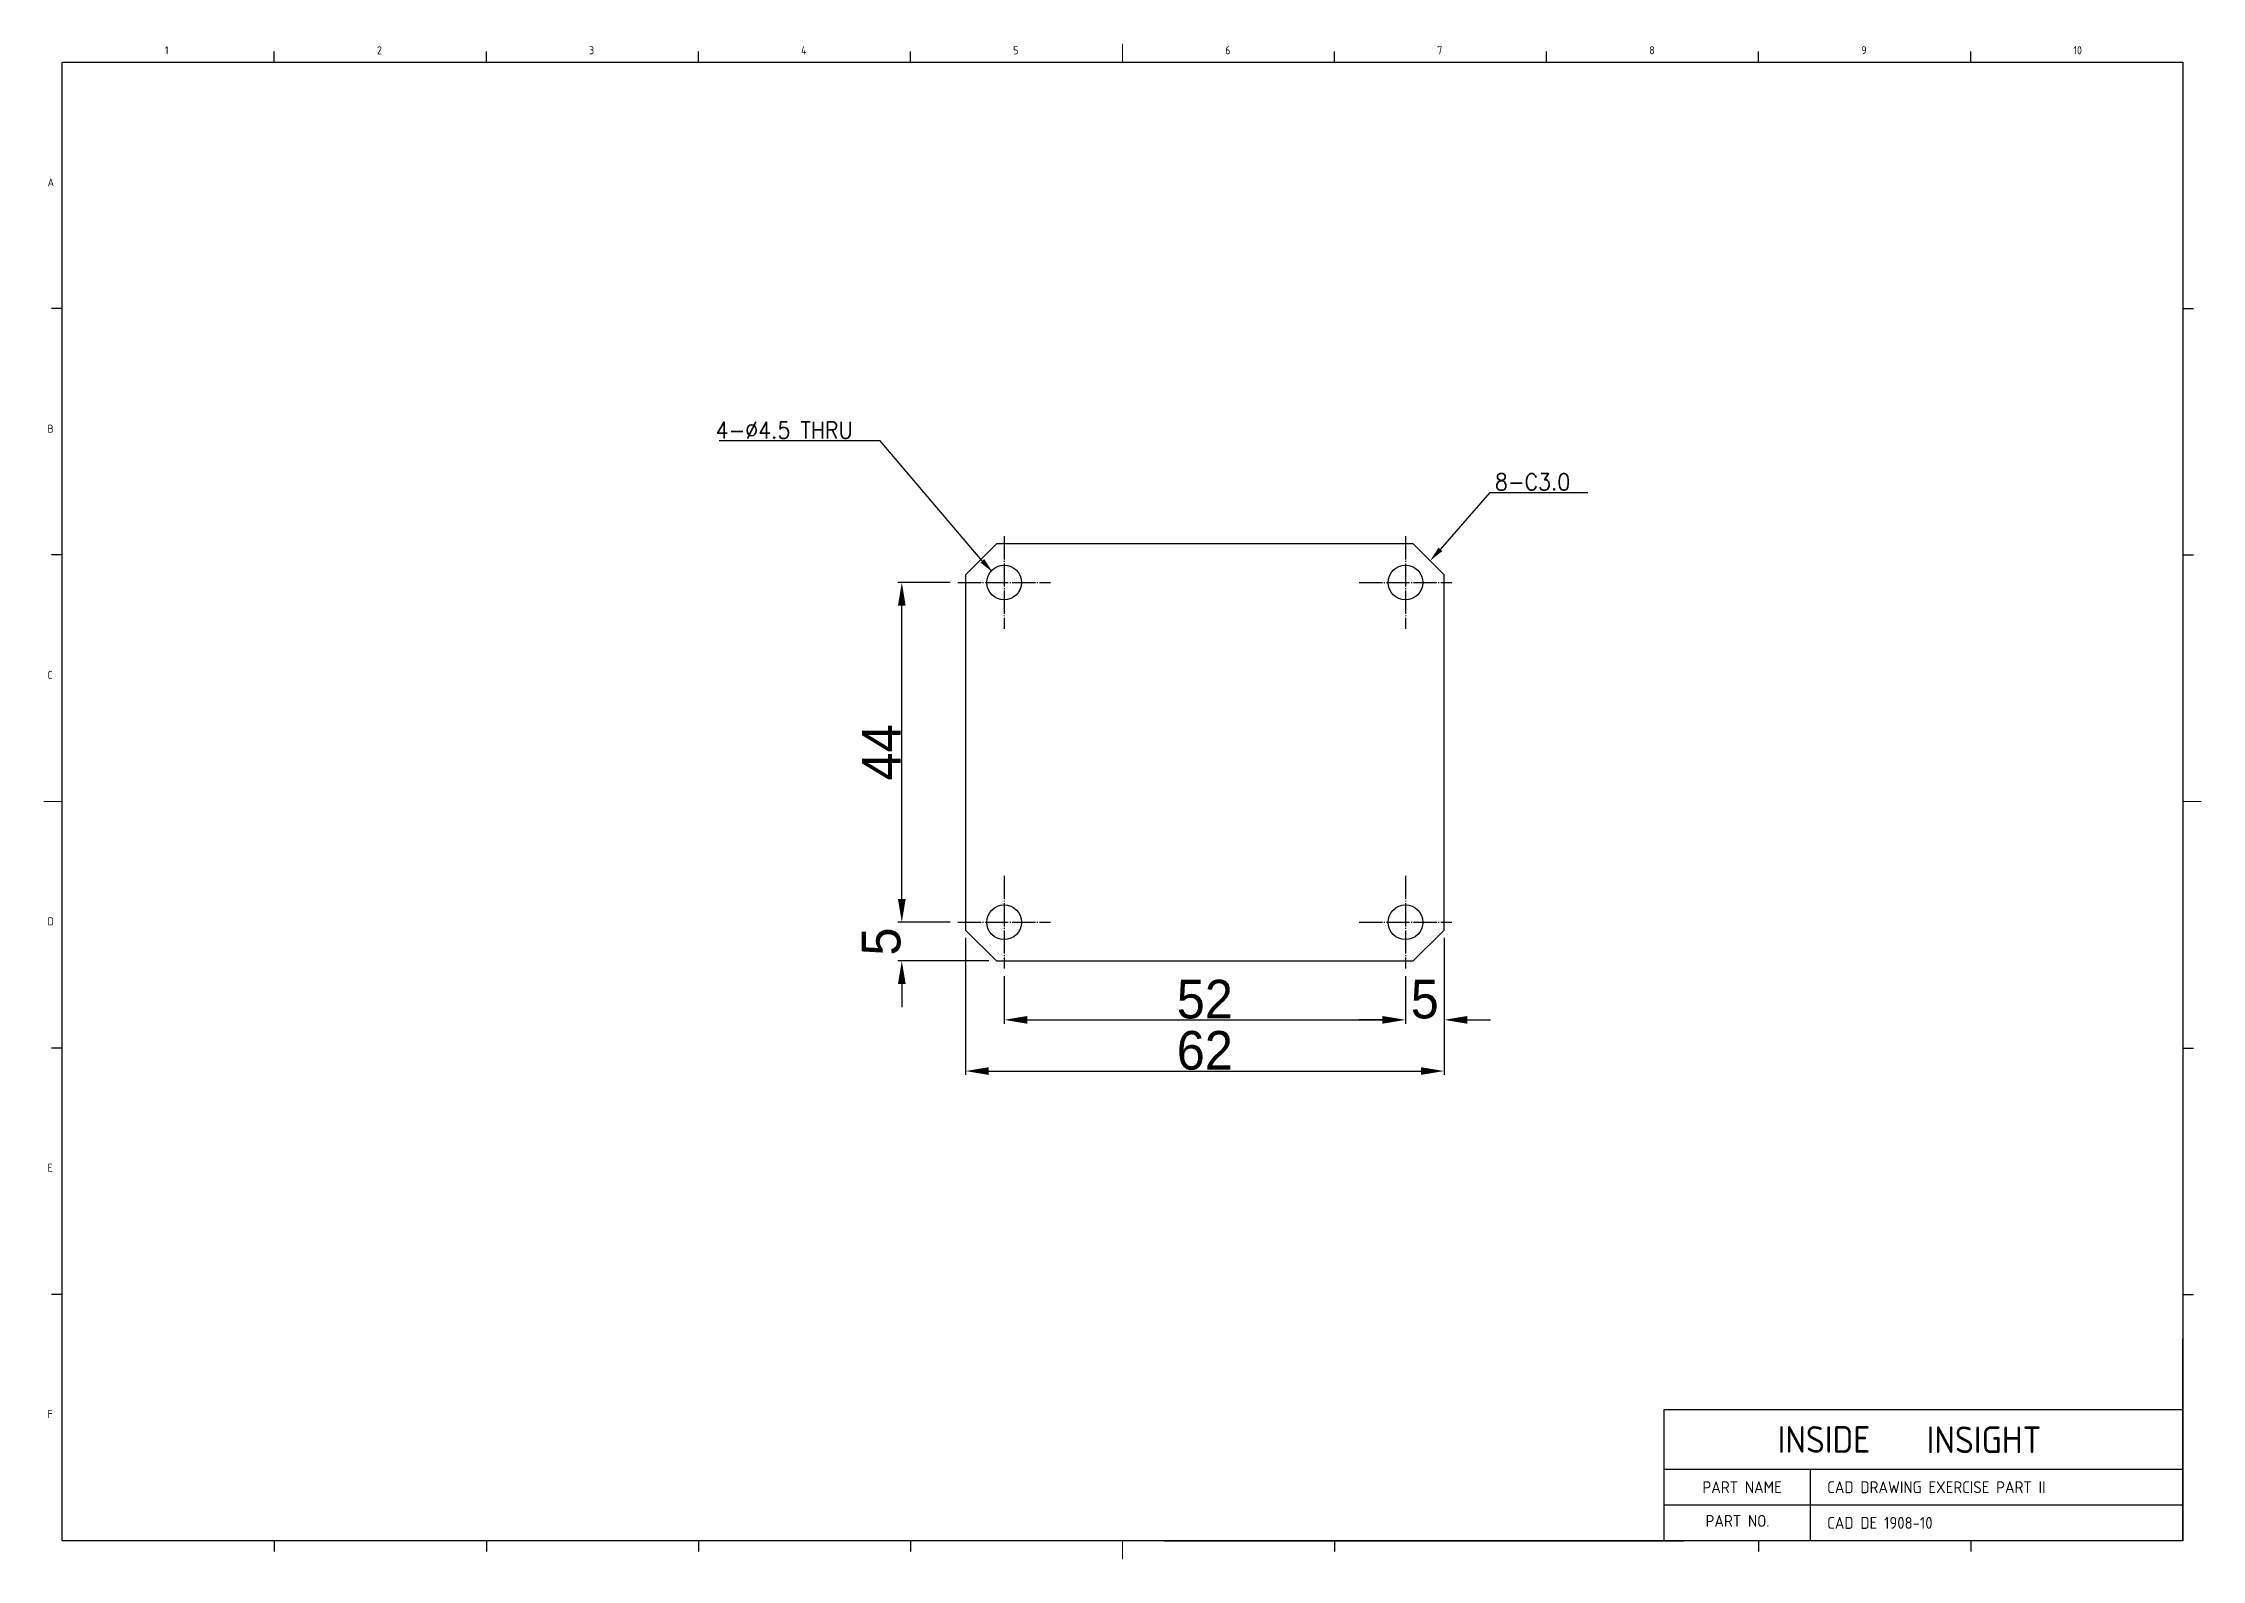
# Model space of a CAD drawing. Header units: inches. Extents: x 328 to 12229, y 132 to 477.
# Drawn here: x 9493.5 to 9773.2, y 133.4 to 329.8 of the extents above; entities that cross this region are included whole.
import ezdxf

# ---------------------------------------------------------------- set-up
doc = ezdxf.new("R2010")
doc.units = ezdxf.units.IN
doc.header["$MEASUREMENT"] = 0
doc.linetypes.add('C2', pattern=[7.05, 6, -0.4, 0.25, -0.4])
doc.linetypes.add('D2', pattern=[11.2, 8, -0.8, 0.4, -0.8, 0.4, -0.8])
doc.layers.add('1', color=1, linetype='C2')
doc.layers.add('3', color=3, linetype='D2')
doc.layers.add('DIMENSION', color=3, linetype='Continuous', lineweight=25)
doc.styles.add('A', font='GENISO', dxfattribs={"bigfont": 'WHGTXT'})
doc.styles.add('CADRASTD', font='romans.shx', dxfattribs={"width": 0.9, "bigfont": 'fhg.shx'})
doc.styles.get("Standard").update_dxf_attribs({"font": 'gulim.ttc'})
doc.dimstyles.new('Copy of Copy of inside insight-1', dxfattribs={"dimscale": 100, "dimtxt": 5, "dimasz": 3, "dimexe": 0.5, "dimexo": 1, "dimgap": 0.09, "dimtad": 1, "dimdec": 0, "dimzin": 0, "dimdsep": 46, "dimtxsty": 'Standard', "dimcen": 0.09, "dimdle": 1, "dimclrd": 3, "dimclre": 3, "dimclrt": 2, "dimadec": 0, "dimazin": 0, "dimtfac": 1, "dimtdec": 0, "dimtofl": 0, "dimtmove": 0, "dimatfit": 3, "dimfxl": 0, "dimtolj": 1, "dimtzin": 0, "dimarcsym": 0})

# ---------------------------------------------------------------- blocks, each defined once
blk = doc.blocks.new('*D558')
at = {"layer": 'Defpoints', "color": 0}
for p in [(9675.06, 214.99), (9670.06, 209.99), (9675.06, 203.35)]:
    blk.add_point(p, dxfattribs=at)
at = {"layer": 'DIMENSION', "color": 3, "lineweight": -2}
for p, q in [((9675.06, 213.99), (9675.06, 202.85)), ((9670.06, 208.99), (9670.06, 202.85)), ((9667.06, 203.35), (9664.06, 203.35)), ((9678.06, 203.35), (9681.06, 203.35))]:
    blk.add_line(p, q, dxfattribs=at)
at = {"layer": 'DIMENSION', "color": 3}
for points in [[(9667.06, 202.85), (9667.06, 203.85), (9670.06, 203.35)], [(9678.06, 203.85), (9678.06, 202.85), (9675.06, 203.35)]]:
    blk.add_solid(points, dxfattribs=at)
at = {"layer": 'DIMENSION', "color": 2, "insert": (9672.56, 206), "char_height": 5, "attachment_point": 5}
blk.add_mtext('\\A1;5', dxfattribs=at)
blk = doc.blocks.new('*D559')
at = {"layer": 'Defpoints', "color": 0}
for p in [(9618.06, 209.99), (9670.06, 209.99), (9670.06, 203.35)]:
    blk.add_point(p, dxfattribs=at)
at = {"layer": 'DIMENSION', "color": 3, "lineweight": -2}
for p, q in [((9618.06, 208.99), (9618.06, 202.85)), ((9670.06, 208.99), (9670.06, 202.85)), ((9621.06, 203.35), (9667.06, 203.35))]:
    blk.add_line(p, q, dxfattribs=at)
at = {"layer": 'DIMENSION', "color": 3}
for points in [[(9621.06, 203.85), (9621.06, 202.85), (9618.06, 203.35)], [(9667.06, 202.85), (9667.06, 203.85), (9670.06, 203.35)]]:
    blk.add_solid(points, dxfattribs=at)
at = {"layer": 'DIMENSION', "color": 2, "insert": (9644.06, 206), "char_height": 5, "attachment_point": 5}
blk.add_mtext('\\A1;52', dxfattribs=at)
blk = doc.blocks.new('*D560')
at = {"layer": 'Defpoints', "color": 0}
for p in [(9613.06, 214.99), (9675.06, 214.99), (9675.06, 196.72)]:
    blk.add_point(p, dxfattribs=at)
at = {"layer": 'DIMENSION', "color": 3, "lineweight": -2}
for p, q in [((9613.06, 213.99), (9613.06, 196.22)), ((9675.06, 213.99), (9675.06, 196.22)), ((9616.06, 196.72), (9672.06, 196.72))]:
    blk.add_line(p, q, dxfattribs=at)
at = {"layer": 'DIMENSION', "color": 3}
for points in [[(9616.06, 197.22), (9616.06, 196.22), (9613.06, 196.72)], [(9672.06, 196.22), (9672.06, 197.22), (9675.06, 196.72)]]:
    blk.add_solid(points, dxfattribs=at)
at = {"layer": 'DIMENSION', "color": 2, "insert": (9644.06, 199.37), "char_height": 5, "attachment_point": 5}
blk.add_mtext('\\A1;62', dxfattribs=at)
blk = doc.blocks.new('*D561')
at = {"layer": 'Defpoints', "color": 0}
for p in [(9612.06, 215.99), (9604.8, 210.99), (9617.06, 210.99)]:
    blk.add_point(p, dxfattribs=at)
at = {"layer": 'DIMENSION', "color": 3, "lineweight": -2}
for p, q in [((9604.8, 218.99), (9604.8, 221.99)), ((9611.06, 215.99), (9604.3, 215.99)), ((9616.06, 210.99), (9604.3, 210.99)), ((9604.8, 207.99), (9604.8, 204.99))]:
    blk.add_line(p, q, dxfattribs=at)
at = {"layer": 'DIMENSION', "color": 3}
for points in [[(9604.3, 218.99), (9605.3, 218.99), (9604.8, 215.99)], [(9605.3, 207.99), (9604.3, 207.99), (9604.8, 210.99)]]:
    blk.add_solid(points, dxfattribs=at)
at = {"layer": 'DIMENSION', "color": 2, "insert": (9602.15, 213.49), "char_height": 5, "attachment_point": 5, "rotation": 90}
blk.add_mtext('\\A1;5', dxfattribs=at)
blk = doc.blocks.new('*D562')
at = {"layer": 'Defpoints', "color": 0}
for p in [(9604.8, 259.99), (9612.06, 259.99), (9612.06, 215.99)]:
    blk.add_point(p, dxfattribs=at)
at = {"layer": 'DIMENSION', "color": 3, "lineweight": -2}
for p, q in [((9611.06, 259.99), (9604.3, 259.99)), ((9604.8, 218.99), (9604.8, 256.99)), ((9611.06, 215.99), (9604.3, 215.99))]:
    blk.add_line(p, q, dxfattribs=at)
at = {"layer": 'DIMENSION', "color": 3}
for points in [[(9605.3, 256.99), (9604.3, 256.99), (9604.8, 259.99)], [(9604.3, 218.99), (9605.3, 218.99), (9604.8, 215.99)]]:
    blk.add_solid(points, dxfattribs=at)
at = {"layer": 'DIMENSION', "color": 2, "insert": (9602.15, 237.99), "char_height": 5, "attachment_point": 5, "rotation": 90}
blk.add_mtext('\\A1;44', dxfattribs=at)

msp = doc.modelspace()

# ---------------------------------------------------------------- linework, layer by layer
at = {"linetype": 'Continuous'}
for p, q in [((9496.017957, 327.359032), (9770.769957, 327.359032)), ((9496.017957, 135.896632), (9496.017957, 327.359032)), ((9770.769957, 327.359032), (9770.769957, 135.896632)), ((9770.769957, 135.896632), (9496.017957, 135.896632))]:
    msp.add_line(p, q, dxfattribs=at)
at = {"lineweight": 25}
for p, q in [((9617.061538, 264.985269), (9613.061538, 260.985269)), ((9671.061538, 264.985269), (9617.061538, 264.985269)), ((9675.061538, 260.985269), (9671.061538, 264.985269)), ((9613.061538, 260.985269), (9613.061538, 214.985269)), ((9675.061538, 214.985269), (9675.061538, 260.985269)), ((9613.061538, 214.985269), (9617.061538, 210.985269)), ((9671.061538, 210.985269), (9675.061538, 214.985269)), ((9617.061538, 210.985269), (9671.061538, 210.985269))]:
    msp.add_line(p, q, dxfattribs=at)
for centre in [(9618.061538, 259.985269), (9670.061538, 259.985269), (9618.061538, 215.985269), (9670.061538, 215.985269)]:
    msp.add_circle(centre, 2.25)
at = {"layer": '1', "ltscale": 0.5}
for p, q in [((9618.061538, 265.985269), (9618.061538, 253.985269)), ((9670.061538, 265.985269), (9670.061538, 253.985269)), ((9612.061538, 259.985269), (9624.061538, 259.985269)), ((9664.061538, 259.985269), (9676.061538, 259.985269)), ((9618.061538, 221.985269), (9618.061538, 209.985269)), ((9670.061538, 221.985269), (9670.061538, 209.985269)), ((9612.061538, 215.985269), (9624.061538, 215.985269)), ((9664.061538, 215.985269), (9676.061538, 215.985269))]:
    msp.add_line(p, q, dxfattribs=at)
at = {"layer": '3', "color": 3, "linetype": 'Continuous'}
for p, q in [((9523.493157, 327.359032), (9523.493157, 328.741432)), ((9550.968357, 327.359032), (9550.968357, 328.741432)), ((9605.918757, 327.359032), (9605.918757, 328.741432)), ((9660.869157, 327.359032), (9660.869157, 328.741432)), ((9688.344357, 327.359032), (9688.344357, 328.741432)), ((9715.819557, 327.359032), (9715.819557, 328.741432)), ((9743.294757, 327.359032), (9743.294757, 328.741432)), ((9496.017957, 295.460152), (9494.635557, 295.460152)), ((9770.769957, 295.460152), (9772.152357, 295.460152)), ((9496.017957, 263.561272), (9494.635557, 263.561272)), ((9770.769957, 263.561272), (9772.152357, 263.561272)), ((9496.017957, 199.694392), (9494.635557, 199.694392)), ((9770.769957, 199.694392), (9772.152357, 199.694392)), ((9496.017957, 167.795512), (9494.635557, 167.795512)), ((9770.769957, 167.795512), (9772.152357, 167.795512)), ((9770.769957, 135.896632), (9770.769957, 162.070648)), ((9770.769957, 152.83276), (9703.538661, 152.83276)), ((9703.538661, 152.83276), (9703.538661, 135.896632)), ((9770.769957, 145.13452), (9703.538661, 145.13452)), ((9722.527653, 135.896632), (9722.527653, 145.13452)), ((9770.769957, 140.515576), (9703.538661, 140.515576)), ((9523.493157, 135.896632), (9523.493157, 134.514232)), ((9550.968357, 135.896632), (9550.968357, 134.514232)), ((9578.443557, 135.896632), (9578.443557, 134.514232)), ((9605.918757, 135.896632), (9605.918757, 134.514232)), ((9638.847215, 135.896632), (9706.078511, 135.896632)), ((9660.869157, 135.896632), (9660.869157, 134.514232)), ((9715.819557, 135.896632), (9715.819557, 134.514232)), ((9743.294757, 135.896632), (9743.294757, 134.514232))]:
    msp.add_line(p, q, dxfattribs=at)
at = {"layer": '3', "linetype": 'Continuous'}
msp.add_line((9578.443557, 327.359032), (9578.443557, 328.741432), dxfattribs=at)
at = {"layer": '3', "color": 3, "linetype": 'Continuous', "const_width": 0.10368}
for points in [[(9633.393957, 327.359032), (9633.393957, 329.778232)], [(9496.017957, 231.627832), (9493.598757, 231.627832)], [(9770.769957, 231.627832), (9773.189157, 231.627832)], [(9633.393957, 135.896632), (9633.393957, 133.477432)]]:
    msp.add_lwpolyline(points, dxfattribs=at)
at = {"layer": 'DIMENSION'}
for points in [[(9615.227174, 262.793236), (9602.00181, 278.327786), (9581.123645, 278.327786)], [(9674.592236, 264.280169), (9681.037018, 271.636477), (9693.676435, 271.636477)]]:
    msp.add_lwpolyline(points, dxfattribs=at)
for points in [[(9614.981167, 262.56831), (9616.57673, 261.317195), (9615.473181, 263.018162)], [(9674.838243, 264.055243), (9673.242679, 262.804128), (9674.346229, 264.505095)]]:
    msp.add_solid(points, dxfattribs=at)

# ---------------------------------------------------------------- texts
at = {"linetype": 'Continuous', "style": 'A'}
for s, height, p in [('1', 1.0368, (9509.323557, 328.395832)), ('2', 1.0368, (9536.798757, 328.395832)), ('3', 1.0368, (9564.273957, 328.395832)), ('4', 1.0368, (9591.749157, 328.395832)), ('5', 1.0368, (9619.224357, 328.395832)), ('6', 1.0368, (9646.699557, 328.395832)), ('7', 1.0368, (9674.174757, 328.395832)), ('8', 1.0368, (9701.649957, 328.395832)), ('9', 1.0368, (9729.125157, 328.395832)), ('10', 1.0368, (9756.600357, 328.395832)), ('A', 1.0368, (9494.117157, 311.288632)), ('B', 1.0368, (9494.117157, 279.389752)), ('C', 1.0368, (9494.117157, 247.490872)), ('D', 1.0368, (9494.117157, 215.591992)), ('E', 1.0368, (9494.117157, 183.693112)), ('F', 1.0368, (9494.117157, 151.794232)), ('INSIDE', 3.4510268, (9718.280128, 147.286157)), ('INSIGHT', 3.4510268, (9737.583272, 147.242364)), ('PART NAME', 1.539648, (9708.538291, 142.055224)), ('CAD DRAWING EXERCISE PART II', 1.539648, (9724.695091, 142.055224)), ('PART NO.', 1.539648, (9708.945218, 137.692888)), ('CAD DE 1908-10', 1.539648, (9724.695091, 137.43628))]:
    msp.add_text(s, height=height, dxfattribs=at).set_placement(p)
at = {"layer": 'DIMENSION', "style": 'CADRASTD', "width": 0.9}
for s, p in [('4-%%C4.5 THRU', (9580.686805, 278.627786)), ('8-C3.0', (9681.659304, 271.936477))]:
    msp.add_text(s, height=2.16, dxfattribs=at).set_placement(p)

# ---------------------------------------------------------------- dimensions: what is measured, and where the dimension line sits
at = {"layer": 'DIMENSION'}
for base, p2, picture, middle in [((9604.803887, 259.985269), (9612.061538, 259.985269), '*D562', (9602.148887, 237.985269)), ((9604.803887, 210.985269), (9617.061538, 210.985269), '*D561', (9602.153887, 213.485269))]:
    dim = msp.add_linear_dim(base=base, p1=(9612.061538, 215.985269), p2=p2, angle=90, dimstyle='Copy of Copy of inside insight-1', override={"dimscale": 1, "dimsah": 1}, dxfattribs=at)
    dim.commit()
    dim.dimension.update_dxf_attribs({"geometry": picture, "text_midpoint": middle})
for base, p1, p2, picture, middle in [((9675.061538, 196.715889), (9613.061538, 214.985269), (9675.061538, 214.985269), '*D560', (9644.061538, 199.368389)), ((9675.061538, 203.348128), (9670.061538, 209.985269), (9675.061538, 214.985269), '*D558', (9672.561538, 205.998128)), ((9670.061538, 203.348128), (9618.061538, 209.985269), (9670.061538, 209.985269), '*D559', (9644.061538, 206.000628))]:
    dim = msp.add_linear_dim(base=base, p1=p1, p2=p2, dimstyle='Copy of Copy of inside insight-1', override={"dimscale": 1, "dimsah": 1}, dxfattribs=at)
    dim.commit()
    dim.dimension.update_dxf_attribs({"geometry": picture, "text_midpoint": middle})

doc.saveas('drawing.dxf')
